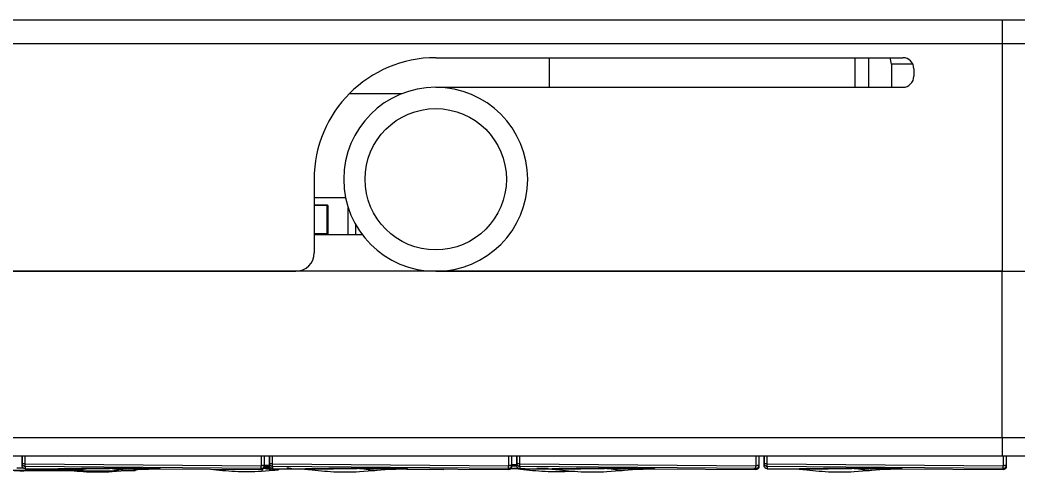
# Model space of a CAD drawing. Header units: millimetres. Extents: x 340 to 481, y 493 to 586.
# Drawn here: x 406.5 to 433.51, y 573.94 to 586.17 of the extents above; entities that cross this region are included whole.
import ezdxf

# ---------------------------------------------------------------- set-up
doc = ezdxf.new("R2010")
doc.units = ezdxf.units.MM

msp = doc.modelspace()

# ---------------------------------------------------------------- linework, layer by layer
at = {"color": 7, "linetype": 'Continuous', "lineweight": 25}
for p, q in [((366.407, 586.167), (433.085, 586.167)), ((433.085, 586.167), (435.022, 586.167)), ((433.085, 586.167), (433.085, 585.517)), ((433.085, 585.517), (366.407, 585.517)), ((433.085, 585.517), (433.085, 579.367)), ((435.672, 585.517), (433.085, 585.517)), ((417.752, 585.147), (430.394, 585.147)), ((420.824, 585.147), (420.824, 584.347)), ((429.472, 584.347), (429.472, 585.147)), ((430.085, 584.967), (430.085, 584.347)), ((430.694, 584.847), (430.694, 584.647)), ((417.752, 584.347), (430.394, 584.347)), ((414.462, 581.857), (414.462, 579.867)), ((414.462, 581.167), (414.812, 581.167)), ((414.812, 581.147), (414.812, 581.167)), ((414.812, 580.387), (414.812, 581.147)), ((414.812, 581.147), (414.832, 581.147)), ((414.832, 581.147), (414.832, 580.387)), ((415.384, 580.367), (415.384, 581.086)), ((414.462, 580.367), (415.757, 580.367)), ((414.832, 580.387), (414.812, 580.387)), ((414.812, 580.367), (414.812, 580.387)), ((433.085, 579.367), (366.407, 579.367)), ((385.53, 579.367), (413.962, 579.367)), ((417.752, 579.367), (433.085, 579.367)), ((433.085, 579.367), (435.672, 579.367)), ((433.085, 574.867), (433.085, 579.367)), ((366.407, 574.867), (433.085, 574.867)), ((433.085, 574.867), (435.672, 574.867)), ((433.085, 574.867), (433.085, 574.367)), ((433.085, 574.367), (366.407, 574.367)), ((406.56, 574.167), (406.56, 574.367)), ((406.56, 574.367), (406.56, 574.108)), ((413.112, 574.362), (413.112, 574.116)), ((413.254, 574.167), (413.254, 574.367)), ((413.254, 574.367), (413.254, 574.108)), ((419.806, 574.368), (419.806, 574.116)), ((419.948, 574.167), (419.948, 574.367)), ((419.948, 574.367), (419.948, 574.108)), ((426.5, 574.362), (426.5, 574.116)), ((426.642, 574.167), (426.642, 574.367)), ((426.642, 574.367), (426.642, 574.108)), ((435.172, 574.367), (433.085, 574.367)), ((433.194, 574.362), (433.194, 574.116)), ((406.56, 574.108), (406.56, 574.167)), ((406.56, 574.108), (406.56, 574.167)), ((406.56, 574.108), (406.56, 574.167)), ((406.641, 574.159), (413.031, 574.109)), ((413.03, 574.036), (406.641, 574.087)), ((406.641, 574.087), (406.641, 574.028)), ((413.112, 574.116), (413.112, 574.084)), ((413.26, 574.08), (413.112, 574.081)), ((413.254, 574.108), (413.254, 574.167)), ((413.254, 574.108), (413.254, 574.167)), ((413.254, 574.108), (413.254, 574.167)), ((413.335, 574.159), (419.725, 574.109)), ((419.724, 574.036), (413.335, 574.087)), ((413.335, 574.087), (413.335, 574.028)), ((419.95, 574.094), (419.782, 574.095)), ((419.806, 574.116), (419.806, 574.084)), ((419.948, 574.108), (419.948, 574.167)), ((419.948, 574.108), (419.948, 574.167)), ((419.948, 574.108), (419.948, 574.167)), ((420.029, 574.159), (426.419, 574.109)), ((426.418, 574.036), (420.029, 574.087)), ((420.029, 574.087), (420.029, 574.028)), ((426.5, 574.116), (426.5, 574.084)), ((426.642, 574.108), (426.642, 574.167)), ((426.642, 574.108), (426.642, 574.167)), ((426.642, 574.108), (426.642, 574.167)), ((426.723, 574.159), (433.113, 574.109)), ((433.112, 574.036), (426.723, 574.087)), ((426.723, 574.087), (426.723, 574.028)), ((433.194, 574.116), (433.194, 574.084)), ((408.223, 573.979), (402.607, 573.972)), ((406.341, 573.974), (406.604, 573.973)), ((406.499, 573.972), (406.604, 573.973)), ((406.604, 573.973), (409.124, 573.976)), ((406.641, 574.028), (407.411, 574.021)), ((407.411, 574.021), (407.606, 574.008)), ((407.662, 574.01), (407.606, 574.008)), ((407.606, 574.008), (407.631, 574.005)), ((408.068, 574.016), (407.765, 574.012)), ((408.999, 574.029), (408.889, 574.041)), ((408.994, 573.948), (409.347, 573.976)), ((408.999, 574.029), (409.599, 574.032)), ((409.347, 573.976), (408.999, 574.029)), ((409.182, 573.981), (409.036, 573.98)), ((409.359, 573.976), (409.475, 573.987)), ((409.363, 573.977), (409.578, 573.977)), ((409.578, 573.981), (409.406, 573.981)), ((409.465, 573.987), (409.8, 574.011)), ((409.578, 573.977), (409.578, 573.981)), ((409.599, 574.032), (410.281, 574.031)), ((410.277, 574.033), (410.281, 574.031)), ((410.281, 574.031), (410.292, 574.026)), ((410.292, 574.025), (413.03, 574.004)), ((413.03, 574.004), (413.03, 574.036)), ((413.033, 573.96), (413.356, 573.986)), ((413.335, 574.028), (414.105, 574.021)), ((413.855, 574.024), (414.105, 574.032)), ((414.105, 574.021), (414.3, 574.008)), ((414.356, 574.01), (414.3, 574.008)), ((414.3, 574.008), (414.325, 574.005)), ((414.762, 574.016), (414.459, 574.012)), ((415.693, 574.029), (415.583, 574.041)), ((415.688, 573.948), (416.041, 573.976)), ((415.693, 574.029), (416.293, 574.032)), ((416.041, 573.976), (415.693, 574.029)), ((416.053, 573.976), (416.169, 573.987)), ((416.159, 573.987), (416.494, 574.011)), ((416.293, 574.032), (416.975, 574.031)), ((416.971, 574.033), (416.975, 574.031)), ((416.972, 574.017), (417.976, 574.009)), ((416.975, 574.031), (416.986, 574.026)), ((416.986, 574.025), (419.724, 574.004)), ((419.724, 574.004), (419.724, 574.036)), ((419.789, 574.035), (419.825, 574.034)), ((420.029, 574.028), (420.799, 574.021)), ((420.063, 574.023), (420.031, 574.02)), ((420.031, 574.02), (420.046, 574.018)), ((420.799, 574.021), (420.994, 574.008)), ((421.05, 574.01), (420.994, 574.008)), ((420.994, 574.008), (421.019, 574.005)), ((421.456, 574.016), (421.153, 574.012)), ((422.387, 574.029), (422.277, 574.041)), ((422.382, 573.948), (422.735, 573.976)), ((422.387, 574.029), (422.987, 574.032)), ((422.735, 573.976), (422.387, 574.029)), ((422.747, 573.976), (422.863, 573.987)), ((422.853, 573.987), (423.188, 574.011)), ((422.987, 574.032), (423.669, 574.031)), ((423.665, 574.033), (423.669, 574.031)), ((423.669, 574.031), (423.68, 574.026)), ((423.68, 574.025), (426.418, 574.004)), ((426.418, 574.004), (426.418, 574.036)), ((426.723, 574.028), (427.493, 574.021)), ((427.493, 574.021), (427.688, 574.008)), ((427.744, 574.01), (427.688, 574.008)), ((427.688, 574.008), (427.713, 574.005)), ((428.15, 574.016), (427.847, 574.012)), ((429.081, 574.029), (428.971, 574.041)), ((429.076, 573.948), (429.429, 573.976)), ((429.081, 574.029), (429.681, 574.032)), ((429.429, 573.976), (429.081, 574.029)), ((429.441, 573.976), (429.557, 573.987)), ((429.547, 573.987), (429.882, 574.011)), ((429.681, 574.032), (430.363, 574.031)), ((430.359, 574.033), (430.363, 574.031)), ((430.363, 574.031), (430.374, 574.026)), ((430.374, 574.025), (433.112, 574.004)), ((433.112, 574.004), (433.112, 574.036))]:
    msp.add_line(p, q, dxfattribs=at)
at = {"color": 8, "linetype": 'Continuous', "lineweight": 25}
for p, q in [((429.104, 584.347), (429.104, 585.147)), ((430.669, 584.967), (430.085, 584.967)), ((416.822, 584.167), (415.409, 584.167)), ((414.462, 581.367), (415.311, 581.367)), ((414.812, 581.147), (414.462, 581.147)), ((415.584, 580.632), (415.584, 580.367)), ((414.462, 580.387), (414.812, 580.387)), ((406.641, 574.159), (406.641, 574.367)), ((413.031, 574.367), (413.031, 574.109)), ((413.335, 574.159), (413.335, 574.367)), ((419.725, 574.367), (419.725, 574.109)), ((420.029, 574.159), (420.029, 574.367)), ((426.419, 574.367), (426.419, 574.109)), ((426.723, 574.159), (426.723, 574.367)), ((433.113, 574.367), (433.113, 574.109)), ((413.093, 574.127), (413.28, 574.125)), ((419.834, 574.14), (419.948, 574.139)), ((406.41, 574.051), (406.585, 574.051)), ((413.335, 574.044), (413.1, 574.043)), ((420.799, 574.033), (420.711, 574.032))]:
    msp.add_line(p, q, dxfattribs=at)
at = {"color": 7, "linetype": 'Continuous', "lineweight": 25}
msp.add_circle((417.752, 581.857), 1.913, dxfattribs=at)
for centre, radius, start, end in [((417.752, 581.857), 3.29, 90, 180), ((429.685, 584.967), 0.4, 0, 26.7526), ((430.394, 584.847), 0.3, 0, 90), ((430.394, 584.647), 0.3, 270, 0), ((417.752, 581.857), 2.49, 90, 270), ((417.752, 581.857), 2.49, 270, 90), ((414.812, 581.147), 0.02, 0, 90), ((414.812, 580.387), 0.02, 270, 0), ((413.962, 579.867), 0.5, 270, 0), ((382.515, 574.334), 24.126, 359.4137, 359.5858), ((388.914, 574.283), 24.118, 359.4137, 359.5858), ((389.209, 574.334), 24.126, 359.4137, 359.5858), ((395.608, 574.283), 24.118, 359.4137, 359.5858), ((395.903, 574.334), 24.126, 359.4137, 359.5858), ((402.302, 574.283), 24.118, 359.4137, 359.5858), ((402.597, 574.334), 24.126, 359.4137, 359.5858), ((408.996, 574.283), 24.118, 359.4137, 359.5858), ((409.578, 574.057), 0.08, 270.0555, 312.6708), ((409.578, 574.061), 0.08, 270.072, 307.1526)]:
    msp.add_arc(centre, radius, start, end, dxfattribs=at)
for points, knots in [([(414.822, 581.164), (414.822, 581.164), (414.822, 581.164), (414.823, 581.164), (414.823, 581.164)], [0, 0, 0, 0, 0.56, 1, 1, 1, 1]), ([(414.829, 580.377), (414.829, 580.377), (414.829, 580.376), (414.829, 580.376), (414.829, 580.376)], [0, 0, 0, 0, 0.56, 1, 1, 1, 1]), ([(406.641, 574.159), (406.634, 574.159), (406.616, 574.16), (406.595, 574.161), (406.579, 574.162), (406.569, 574.163), (406.562, 574.165), (406.561, 574.166), (406.56, 574.167)], [0, 0, 0, 0, 0.182036, 0.411431, 0.545976, 0.690302, 0.842527, 1, 1, 1, 1]), ([(406.641, 574.087), (406.63, 574.088), (406.615, 574.09), (406.596, 574.1), (406.583, 574.11), (406.573, 574.123), (406.563, 574.141), (406.561, 574.157), (406.56, 574.167)], [0, 0, 0, 0, 0.243743, 0.372827, 0.502302, 0.631379, 0.759406, 1, 1, 1, 1]), ([(406.641, 574.028), (406.633, 574.028), (406.616, 574.03), (406.595, 574.041), (406.579, 574.055), (406.569, 574.07), (406.562, 574.088), (406.561, 574.101), (406.56, 574.108)], [0, 0, 0, 0, 0.181975, 0.411373, 0.545073, 0.689667, 0.84255, 1, 1, 1, 1]), ([(413.03, 574.036), (413.038, 574.037), (413.056, 574.038), (413.077, 574.049), (413.093, 574.063), (413.103, 574.078), (413.111, 574.096), (413.112, 574.11), (413.112, 574.116)], [0, 0, 0, 0, 0.181752, 0.411268, 0.545131, 0.689867, 0.842768, 1, 1, 1, 1]), ([(413.112, 574.084), (413.111, 574.073), (413.109, 574.058), (413.099, 574.039), (413.089, 574.026), (413.076, 574.016), (413.057, 574.007), (413.041, 574.005), (413.03, 574.004)], [0, 0, 0, 0, 0.240463, 0.368553, 0.497681, 0.627218, 0.756382, 1, 1, 1, 1]), ([(413.112, 574.116), (413.112, 574.116), (413.111, 574.114), (413.103, 574.113), (413.093, 574.111), (413.077, 574.11), (413.056, 574.109), (413.039, 574.109), (413.031, 574.109)], [0, 0, 0, 0, 0.157473, 0.309699, 0.454025, 0.58857, 0.817964, 1, 1, 1, 1]), ([(413.335, 574.159), (413.328, 574.159), (413.31, 574.16), (413.289, 574.161), (413.273, 574.162), (413.263, 574.163), (413.256, 574.165), (413.255, 574.166), (413.254, 574.167)], [0, 0, 0, 0, 0.182036, 0.411431, 0.545976, 0.690302, 0.842527, 1, 1, 1, 1]), ([(413.335, 574.087), (413.324, 574.088), (413.309, 574.09), (413.29, 574.1), (413.277, 574.11), (413.267, 574.123), (413.257, 574.141), (413.255, 574.157), (413.254, 574.167)], [0, 0, 0, 0, 0.243743, 0.372827, 0.502302, 0.631379, 0.759406, 1, 1, 1, 1]), ([(413.335, 574.028), (413.327, 574.028), (413.31, 574.03), (413.289, 574.041), (413.273, 574.055), (413.263, 574.07), (413.256, 574.088), (413.255, 574.101), (413.254, 574.108)], [0, 0, 0, 0, 0.181975, 0.411373, 0.545073, 0.689667, 0.84255, 1, 1, 1, 1]), ([(419.724, 574.036), (419.732, 574.037), (419.75, 574.038), (419.771, 574.049), (419.787, 574.063), (419.797, 574.078), (419.805, 574.096), (419.806, 574.11), (419.806, 574.116)], [0, 0, 0, 0, 0.181752, 0.411268, 0.545131, 0.689867, 0.842768, 1, 1, 1, 1]), ([(419.806, 574.084), (419.805, 574.073), (419.803, 574.058), (419.793, 574.039), (419.783, 574.026), (419.77, 574.016), (419.751, 574.007), (419.735, 574.005), (419.724, 574.004)], [0, 0, 0, 0, 0.240463, 0.368553, 0.497681, 0.627218, 0.756382, 1, 1, 1, 1]), ([(419.806, 574.116), (419.806, 574.116), (419.805, 574.114), (419.797, 574.113), (419.787, 574.111), (419.771, 574.11), (419.75, 574.109), (419.733, 574.109), (419.725, 574.109)], [0, 0, 0, 0, 0.157473, 0.309699, 0.454025, 0.58857, 0.817964, 1, 1, 1, 1]), ([(420.029, 574.159), (420.022, 574.159), (420.004, 574.16), (419.983, 574.161), (419.967, 574.162), (419.957, 574.163), (419.95, 574.165), (419.949, 574.166), (419.948, 574.167)], [0, 0, 0, 0, 0.182036, 0.411431, 0.545976, 0.690302, 0.842527, 1, 1, 1, 1]), ([(420.029, 574.087), (420.018, 574.088), (420.003, 574.09), (419.984, 574.1), (419.971, 574.11), (419.961, 574.123), (419.951, 574.141), (419.949, 574.157), (419.948, 574.167)], [0, 0, 0, 0, 0.243743, 0.372827, 0.502302, 0.631379, 0.759406, 1, 1, 1, 1]), ([(420.029, 574.028), (420.021, 574.028), (420.004, 574.03), (419.983, 574.041), (419.967, 574.055), (419.957, 574.07), (419.95, 574.088), (419.949, 574.101), (419.948, 574.108)], [0, 0, 0, 0, 0.181975, 0.411373, 0.545073, 0.689667, 0.84255, 1, 1, 1, 1]), ([(426.418, 574.036), (426.426, 574.037), (426.444, 574.038), (426.465, 574.049), (426.481, 574.063), (426.491, 574.078), (426.499, 574.096), (426.5, 574.11), (426.5, 574.116)], [0, 0, 0, 0, 0.181752, 0.411268, 0.545131, 0.689867, 0.842768, 1, 1, 1, 1]), ([(426.5, 574.084), (426.499, 574.073), (426.497, 574.058), (426.487, 574.039), (426.477, 574.026), (426.464, 574.016), (426.445, 574.007), (426.429, 574.005), (426.418, 574.004)], [0, 0, 0, 0, 0.240463, 0.368553, 0.497681, 0.627218, 0.756382, 1, 1, 1, 1]), ([(426.5, 574.116), (426.5, 574.116), (426.499, 574.114), (426.491, 574.113), (426.481, 574.111), (426.465, 574.11), (426.444, 574.109), (426.427, 574.109), (426.419, 574.109)], [0, 0, 0, 0, 0.157473, 0.309699, 0.454025, 0.58857, 0.817964, 1, 1, 1, 1]), ([(426.723, 574.159), (426.716, 574.159), (426.698, 574.16), (426.677, 574.161), (426.661, 574.162), (426.651, 574.163), (426.644, 574.165), (426.643, 574.166), (426.642, 574.167)], [0, 0, 0, 0, 0.182036, 0.411431, 0.545976, 0.690302, 0.842527, 1, 1, 1, 1]), ([(426.723, 574.087), (426.712, 574.088), (426.697, 574.09), (426.678, 574.1), (426.665, 574.11), (426.655, 574.123), (426.645, 574.141), (426.643, 574.157), (426.642, 574.167)], [0, 0, 0, 0, 0.243743, 0.372827, 0.502302, 0.631379, 0.759406, 1, 1, 1, 1]), ([(426.723, 574.028), (426.715, 574.028), (426.698, 574.03), (426.677, 574.041), (426.661, 574.055), (426.651, 574.07), (426.644, 574.088), (426.643, 574.101), (426.642, 574.108)], [0, 0, 0, 0, 0.181975, 0.411373, 0.545073, 0.689667, 0.84255, 1, 1, 1, 1]), ([(433.112, 574.036), (433.12, 574.037), (433.138, 574.038), (433.159, 574.049), (433.175, 574.063), (433.185, 574.078), (433.193, 574.096), (433.194, 574.11), (433.194, 574.116)], [0, 0, 0, 0, 0.181752, 0.411268, 0.545131, 0.689867, 0.842768, 1, 1, 1, 1]), ([(433.194, 574.084), (433.193, 574.073), (433.191, 574.058), (433.181, 574.039), (433.171, 574.026), (433.158, 574.016), (433.139, 574.007), (433.123, 574.005), (433.112, 574.004)], [0, 0, 0, 0, 0.240463, 0.368553, 0.497681, 0.627218, 0.756382, 1, 1, 1, 1]), ([(433.194, 574.116), (433.194, 574.116), (433.193, 574.114), (433.185, 574.113), (433.175, 574.111), (433.159, 574.11), (433.138, 574.109), (433.121, 574.109), (433.113, 574.109)], [0, 0, 0, 0, 0.157473, 0.309699, 0.454025, 0.58857, 0.817964, 1, 1, 1, 1]), ([(407.411, 574.021), (407.422, 574.023), (407.444, 574.026), (407.588, 574.03), (407.885, 574.035), (408.254, 574.038), (408.584, 574.04), (408.786, 574.041), (408.889, 574.041)], [0, 0, 0, 0, 0.126243, 0.252407, 0.500957, 0.747041, 0.871227, 1, 1, 1, 1]), ([(407.631, 574.005), (407.851, 573.98), (408.288, 573.932), (408.76, 573.943), (408.994, 573.948)], [0, 0, 0, 0, 0.502993, 1, 1, 1, 1]), ([(407.765, 574.012), (407.742, 574.012), (407.701, 574.011), (407.674, 574.01), (407.662, 574.01)], [0, 0, 0, 0, 0.560421, 1, 1, 1, 1]), ([(408.293, 574.019), (408.25, 574.018), (408.172, 574.017), (408.1, 574.016), (408.068, 574.016)], [0, 0, 0, 0, 0.5601777, 1, 1, 1, 1]), ([(408.775, 574.026), (408.679, 574.024), (408.507, 574.022), (408.359, 574.02), (408.293, 574.019)], [0, 0, 0, 0, 0.556874, 1, 1, 1, 1]), ([(408.999, 574.029), (408.956, 574.028), (408.876, 574.027), (408.806, 574.026), (408.775, 574.026)], [0, 0, 0, 0, 0.548877, 1, 1, 1, 1]), ([(408.889, 574.041), (408.995, 574.041), (409.204, 574.041), (409.551, 574.039), (409.912, 574.037), (410.154, 574.034), (410.277, 574.033)], [0, 0, 0, 0, 0.248333, 0.494266, 0.743232, 1, 1, 1, 1]), ([(409.377, 573.994), (409.375, 573.991), (409.371, 573.984), (409.364, 573.978), (409.355, 573.975), (409.35, 573.976), (409.347, 573.976)], [0, 0, 0, 0, 0.247051, 0.499713, 0.752528, 1, 1, 1, 1]), ([(409.347, 573.976), (409.368, 573.978), (409.407, 573.982), (409.448, 573.985), (409.465, 573.987)], [0, 0, 0, 0, 0.557096, 1, 1, 1, 1]), ([(409.599, 574.032), (409.622, 574.031), (409.669, 574.03), (409.756, 574.017), (409.8, 574.011)], [0, 0, 0, 0, 0.48812, 1, 1, 1, 1]), ([(409.816, 574.028), (409.815, 574.024), (409.813, 574.018), (409.809, 574.012), (409.805, 574.009), (409.802, 574.01), (409.8, 574.011)], [0, 0, 0, 0, 0.24719, 0.499867, 0.752615, 1, 1, 1, 1]), ([(409.8, 574.011), (409.86, 574.013), (410.022, 574.02), (410.187, 574.023), (410.292, 574.025)], [0, 0, 0, 0, 0.363352, 1, 1, 1, 1]), ([(411.656, 574.018), (411.874, 573.993), (412.311, 573.941), (412.793, 573.954), (413.033, 573.96)], [0, 0, 0, 0, 0.499537, 1, 1, 1, 1]), ([(413.065, 573.974), (413.063, 573.971), (413.058, 573.966), (413.051, 573.961), (413.042, 573.959), (413.036, 573.959), (413.033, 573.96)], [0, 0, 0, 0, 0.246192, 0.499605, 0.753233, 1, 1, 1, 1]), ([(413.356, 573.986), (413.381, 573.988), (413.425, 573.993), (413.471, 573.997), (413.491, 573.999)], [0, 0, 0, 0, 0.560417, 1, 1, 1, 1]), ([(413.508, 574.01), (413.507, 574.008), (413.504, 574.004), (413.5, 574), (413.496, 573.998), (413.493, 573.998), (413.491, 573.999)], [0, 0, 0, 0, 0.247287, 0.499881, 0.752539, 1, 1, 1, 1]), ([(413.855, 574.024), (413.819, 574.031), (413.748, 574.045), (413.733, 574.045), (413.725, 574.046)], [0, 0, 0, 0, 0.510713, 1, 1, 1, 1]), ([(414.105, 574.021), (414.116, 574.023), (414.138, 574.026), (414.282, 574.03), (414.579, 574.035), (414.948, 574.038), (415.278, 574.04), (415.48, 574.041), (415.583, 574.041)], [0, 0, 0, 0, 0.126243, 0.252407, 0.500957, 0.747041, 0.871227, 1, 1, 1, 1]), ([(414.325, 574.005), (414.545, 573.98), (414.982, 573.932), (415.454, 573.943), (415.688, 573.948)], [0, 0, 0, 0, 0.502993, 1, 1, 1, 1]), ([(414.459, 574.012), (414.436, 574.012), (414.395, 574.011), (414.368, 574.01), (414.356, 574.01)], [0, 0, 0, 0, 0.560421, 1, 1, 1, 1]), ([(414.987, 574.019), (414.944, 574.018), (414.866, 574.017), (414.794, 574.016), (414.762, 574.016)], [0, 0, 0, 0, 0.560178, 1, 1, 1, 1]), ([(415.469, 574.026), (415.373, 574.024), (415.201, 574.022), (415.053, 574.02), (414.987, 574.019)], [0, 0, 0, 0, 0.556874, 1, 1, 1, 1]), ([(415.693, 574.029), (415.65, 574.028), (415.57, 574.027), (415.5, 574.026), (415.469, 574.026)], [0, 0, 0, 0, 0.5488773, 1, 1, 1, 1]), ([(415.583, 574.041), (415.689, 574.041), (415.898, 574.041), (416.245, 574.039), (416.606, 574.037), (416.848, 574.034), (416.971, 574.033)], [0, 0, 0, 0, 0.248333, 0.494266, 0.743232, 1, 1, 1, 1]), ([(416.071, 573.994), (416.069, 573.991), (416.065, 573.984), (416.058, 573.978), (416.049, 573.975), (416.044, 573.976), (416.041, 573.976)], [0, 0, 0, 0, 0.247051, 0.499713, 0.752528, 1, 1, 1, 1]), ([(416.041, 573.976), (416.062, 573.978), (416.101, 573.982), (416.142, 573.985), (416.159, 573.987)], [0, 0, 0, 0, 0.557096, 1, 1, 1, 1]), ([(416.293, 574.032), (416.316, 574.031), (416.363, 574.03), (416.45, 574.017), (416.494, 574.011)], [0, 0, 0, 0, 0.48812, 1, 1, 1, 1]), ([(416.51, 574.028), (416.509, 574.024), (416.507, 574.018), (416.503, 574.012), (416.499, 574.009), (416.496, 574.01), (416.494, 574.011)], [0, 0, 0, 0, 0.24719, 0.499867, 0.752615, 1, 1, 1, 1]), ([(416.494, 574.011), (416.554, 574.013), (416.716, 574.02), (416.881, 574.023), (416.986, 574.025)], [0, 0, 0, 0, 0.363352, 1, 1, 1, 1]), ([(419.825, 574.034), (419.859, 574.034), (419.928, 574.032), (419.997, 574.024), (420.031, 574.02)], [0, 0, 0, 0, 0.50026, 1, 1, 1, 1]), ([(420.046, 574.018), (420.264, 573.993), (420.701, 573.941), (421.183, 573.954), (421.423, 573.96)], [0, 0, 0, 0, 0.499537, 1, 1, 1, 1]), ([(420.175, 574.026), (420.149, 574.025), (420.101, 574.024), (420.075, 574.023), (420.063, 574.023)], [0, 0, 0, 0, 0.5599715, 1, 1, 1, 1]), ([(420.711, 574.032), (420.668, 574.032), (420.591, 574.031), (420.52, 574.03), (420.489, 574.029)], [0, 0, 0, 0, 0.560143, 1, 1, 1, 1]), ([(420.799, 574.021), (420.81, 574.023), (420.832, 574.026), (420.976, 574.03), (421.273, 574.035), (421.642, 574.038), (421.972, 574.04), (422.174, 574.041), (422.277, 574.041)], [0, 0, 0, 0, 0.126243, 0.252407, 0.500957, 0.747041, 0.871227, 1, 1, 1, 1]), ([(421.019, 574.005), (421.239, 573.98), (421.676, 573.932), (422.148, 573.943), (422.382, 573.948)], [0, 0, 0, 0, 0.502993, 1, 1, 1, 1]), ([(421.153, 574.012), (421.13, 574.012), (421.089, 574.011), (421.062, 574.01), (421.05, 574.01)], [0, 0, 0, 0, 0.560421, 1, 1, 1, 1]), ([(421.681, 574.019), (421.638, 574.018), (421.56, 574.017), (421.488, 574.016), (421.456, 574.016)], [0, 0, 0, 0, 0.560178, 1, 1, 1, 1]), ([(422.163, 574.026), (422.067, 574.024), (421.895, 574.022), (421.747, 574.02), (421.681, 574.019)], [0, 0, 0, 0, 0.5568741, 1, 1, 1, 1]), ([(422.387, 574.029), (422.344, 574.028), (422.264, 574.027), (422.194, 574.026), (422.163, 574.026)], [0, 0, 0, 0, 0.548877, 1, 1, 1, 1]), ([(422.277, 574.041), (422.383, 574.041), (422.592, 574.041), (422.939, 574.039), (423.3, 574.037), (423.542, 574.034), (423.665, 574.033)], [0, 0, 0, 0, 0.248333, 0.494266, 0.743232, 1, 1, 1, 1]), ([(422.765, 573.994), (422.763, 573.991), (422.759, 573.984), (422.752, 573.978), (422.743, 573.975), (422.738, 573.976), (422.735, 573.976)], [0, 0, 0, 0, 0.247051, 0.499713, 0.752528, 1, 1, 1, 1]), ([(422.735, 573.976), (422.756, 573.978), (422.795, 573.982), (422.836, 573.985), (422.853, 573.987)], [0, 0, 0, 0, 0.557096, 1, 1, 1, 1]), ([(422.987, 574.032), (423.01, 574.031), (423.057, 574.03), (423.144, 574.017), (423.188, 574.011)], [0, 0, 0, 0, 0.4881201, 1, 1, 1, 1]), ([(423.204, 574.028), (423.203, 574.024), (423.201, 574.018), (423.197, 574.012), (423.193, 574.009), (423.19, 574.01), (423.188, 574.011)], [0, 0, 0, 0, 0.24719, 0.499867, 0.752615, 1, 1, 1, 1]), ([(423.188, 574.011), (423.248, 574.013), (423.41, 574.02), (423.575, 574.023), (423.68, 574.025)], [0, 0, 0, 0, 0.363352, 1, 1, 1, 1]), ([(426.366, 574.009), (426.372, 574.01), (426.382, 574.011), (426.394, 574.017), (426.399, 574.022), (426.402, 574.024)], [0, 0, 0, 0, 0.485141, 0.74218, 1, 1, 1, 1]), ([(427.493, 574.021), (427.504, 574.023), (427.526, 574.026), (427.67, 574.03), (427.967, 574.035), (428.336, 574.038), (428.666, 574.04), (428.868, 574.041), (428.971, 574.041)], [0, 0, 0, 0, 0.1262428, 0.2524067, 0.5009568, 0.7470415, 0.8712273, 1, 1, 1, 1]), ([(427.713, 574.005), (427.933, 573.98), (428.37, 573.932), (428.842, 573.943), (429.076, 573.948)], [0, 0, 0, 0, 0.5029931, 1, 1, 1, 1]), ([(427.847, 574.012), (427.824, 574.012), (427.783, 574.011), (427.756, 574.01), (427.744, 574.01)], [0, 0, 0, 0, 0.560421, 1, 1, 1, 1]), ([(428.375, 574.019), (428.332, 574.018), (428.254, 574.017), (428.182, 574.016), (428.15, 574.016)], [0, 0, 0, 0, 0.560178, 1, 1, 1, 1]), ([(428.857, 574.026), (428.761, 574.024), (428.589, 574.022), (428.441, 574.02), (428.375, 574.019)], [0, 0, 0, 0, 0.556874, 1, 1, 1, 1]), ([(429.081, 574.029), (429.038, 574.028), (428.958, 574.027), (428.888, 574.026), (428.857, 574.026)], [0, 0, 0, 0, 0.548877, 1, 1, 1, 1]), ([(428.971, 574.041), (429.077, 574.041), (429.286, 574.041), (429.633, 574.039), (429.994, 574.037), (430.236, 574.034), (430.359, 574.033)], [0, 0, 0, 0, 0.2483334, 0.4942662, 0.7432317, 1, 1, 1, 1]), ([(429.459, 573.994), (429.457, 573.991), (429.453, 573.984), (429.446, 573.978), (429.437, 573.975), (429.432, 573.976), (429.429, 573.976)], [0, 0, 0, 0, 0.247051, 0.499713, 0.752528, 1, 1, 1, 1]), ([(429.429, 573.976), (429.45, 573.978), (429.489, 573.982), (429.53, 573.985), (429.547, 573.987)], [0, 0, 0, 0, 0.557096, 1, 1, 1, 1]), ([(429.681, 574.032), (429.704, 574.031), (429.751, 574.03), (429.838, 574.017), (429.882, 574.011)], [0, 0, 0, 0, 0.48812, 1, 1, 1, 1]), ([(429.898, 574.028), (429.897, 574.024), (429.895, 574.018), (429.891, 574.012), (429.887, 574.009), (429.884, 574.01), (429.882, 574.011)], [0, 0, 0, 0, 0.24719, 0.499867, 0.752615, 1, 1, 1, 1]), ([(429.882, 574.011), (429.942, 574.013), (430.104, 574.02), (430.269, 574.023), (430.374, 574.025)], [0, 0, 0, 0, 0.363352, 1, 1, 1, 1])]:
    msp.add_open_spline(points, degree=3, knots=knots, dxfattribs=at)
at = {"color": 8, "linetype": 'Continuous', "lineweight": 25}
for points, knots in [([(413.106, 574.054), (413.159, 574.054), (413.214, 574.054), (413.274, 574.054), (413.276, 574.054)], [0, 0, 0, 0, 0.981001, 1, 1, 1, 1]), ([(413.356, 573.986), (413.318, 573.993), (413.257, 574.004), (413.17, 574.018), (413.119, 574.026), (413.093, 574.031), (413.091, 574.031)], [0, 0, 0, 0, 0.4270567, 0.7045867, 0.9828023, 1, 1, 1, 1]), ([(419.825, 574.034), (419.841, 574.037), (419.867, 574.04), (419.986, 574.042), (420.029, 574.043)], [0, 0, 0, 0, 0.646153, 1, 1, 1, 1])]:
    msp.add_open_spline(points, degree=3, knots=knots, dxfattribs=at)

doc.saveas('drawing.dxf')
